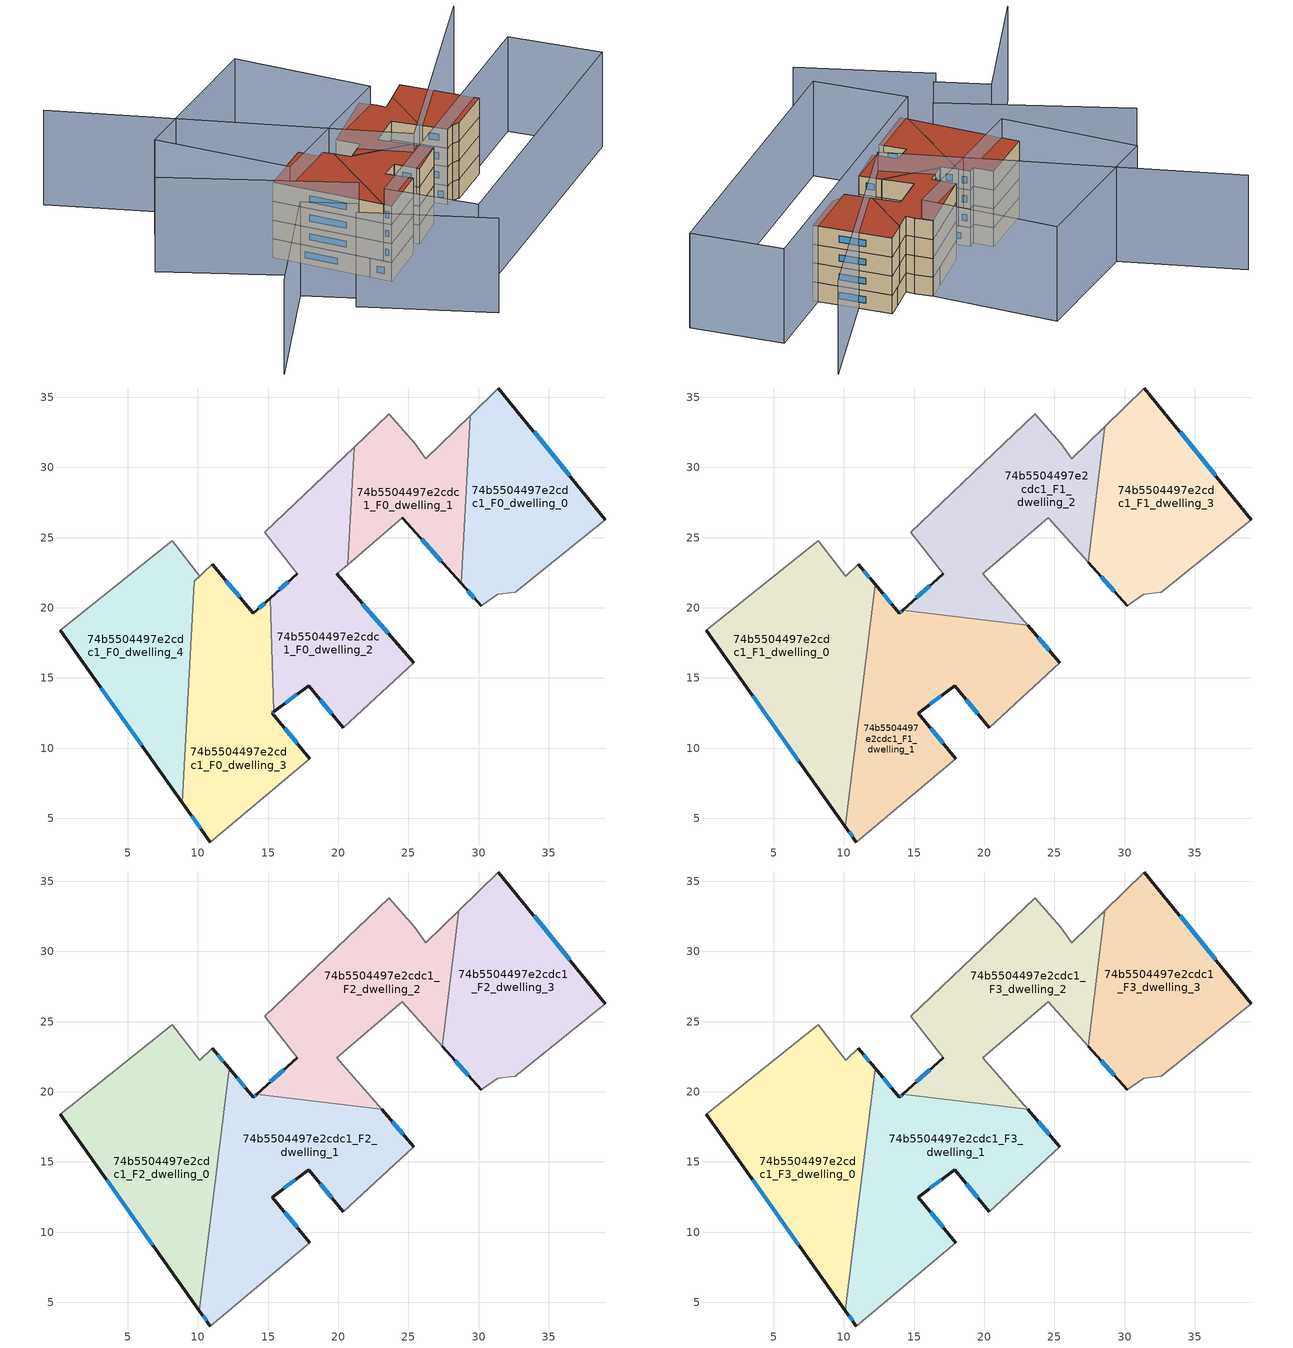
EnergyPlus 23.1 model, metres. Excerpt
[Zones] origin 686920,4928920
74b5504497e2cdc1_F0_dwelling_0
 floor ground (EU_floor_Construction): 31.42,35.66 39.04,26.26 32.63,21.1 31.37,20.95 30.19,20.13 28.76,21.74 29.4,33.7 z0
 wall outside (EU_wall_Construction): 28.76,21.74 30.19,20.13 / 39.04,26.26 31.42,35.66 z0:3
 wall adiabatic (EU_wall_Construction): 30.19,20.13 31.37,20.95 32.63,21.1 39.04,26.26 / 31.42,35.66 29.4,33.7 z0:3
 wall to 74b5504497e2cdc1_F0_dwelling_1 (EU_wall_Construction): 29.4,33.7 28.76,21.74 z0:3
 window (EU_Window_Construction): 29.23,21.2 29.71,20.67 / 36.5,29.39 33.96,32.53 z1:2
74b5504497e2cdc1_F0_dwelling_1
 floor ground (EU_floor_Construction): 29.4,33.7 28.76,21.74 24.57,26.43 20.68,23.08 21.13,31.45 23.6,33.81 25.44,31.74 26.24,30.63 z0
 wall outside (EU_wall_Construction): 24.57,26.43 28.76,21.74 z0:3
 wall adiabatic (EU_wall_Construction): 29.4,33.7 26.24,30.63 25.44,31.74 23.6,33.81 21.13,31.45 20.68,23.08 24.57,26.43 z0:3
 window (EU_Window_Construction): 25.96,24.87 27.36,23.3 z1:2
74b5504497e2cdc1_F0_dwelling_2
 floor ground (EU_floor_Construction): 21.13,31.45 20.68,23.08 19.9,22.41 25.4,16.09 20.35,11.46 17.89,14.44 15.41,12.59 15.15,20.69 17.09,22.43 14.77,25.39 z0
 wall outside (EU_wall_Construction): 25.4,16.09 19.9,22.41 / 15.41,12.59 17.89,14.44 20.35,11.46 / 17.09,22.43 15.15,20.69 z0:3
 wall adiabatic (EU_wall_Construction): 19.9,22.41 20.68,23.08 21.13,31.45 14.77,25.39 17.09,22.43 / 20.35,11.46 25.4,16.09 z0:3
 wall to 74b5504497e2cdc1_F0_dwelling_3 (EU_wall_Construction): 15.15,20.69 15.41,12.59 z0:3
 window (EU_Window_Construction): 23.57,18.2 21.73,20.31 / 18.71,13.45 19.53,12.46 / 16.24,13.21 17.06,13.83 / 16.44,21.85 15.8,21.27 z1:2
74b5504497e2cdc1_F0_dwelling_3
 floor ground (EU_floor_Construction): 15.15,20.69 15.41,12.59 15.29,12.5 17.96,9.25 10.88,3.31 8.91,6.09 9.76,21.9 11.02,23.1 13.96,19.62 z0
 wall outside (EU_wall_Construction): 8.91,6.09 10.88,3.31 / 15.15,20.69 13.96,19.62 11.02,23.1 / 17.96,9.25 15.29,12.5 15.41,12.59 z0:3
 wall adiabatic (EU_wall_Construction): 11.02,23.1 9.76,21.9 / 10.88,3.31 17.96,9.25 z0:3
 wall to 74b5504497e2cdc1_F0_dwelling_4 (EU_wall_Construction): 9.76,21.9 8.91,6.09 z0:3
 window (EU_Window_Construction): 9.56,5.17 10.22,4.24 / 12.98,20.78 12,21.94 / 14.75,20.34 14.36,19.98 / 15.33,12.53 15.37,12.56 / 17.07,10.34 16.18,11.42 z1:2
74b5504497e2cdc1_F0_dwelling_4
 floor ground (EU_floor_Construction): 8.17,24.76 10.13,22.25 9.76,21.9 8.91,6.09 0.19,18.39 z0
 wall outside (EU_wall_Construction): 0.19,18.39 8.91,6.09 z0:3
 wall adiabatic (EU_wall_Construction): 9.76,21.9 10.13,22.25 8.17,24.76 0.19,18.39 z0:3
 window (EU_Window_Construction): 3.09,14.29 6,10.19 z1:2
74b5504497e2cdc1_F1_dwelling_0
 floor to 74b5504497e2cdc1_F0_dwelling_3 (EU_floor_Construction): 11.02,23.1 12.23,21.67 10.11,4.39 8.91,6.1 9.76,21.9 z3
 floor to 74b5504497e2cdc1_F0_dwelling_4 (EU_floor_Construction): 8.17,24.76 10.13,22.25 9.76,21.9 8.91,6.1 0.19,18.39 z3
 wall outside (EU_wall_Construction): 12.23,21.67 11.02,23.1 / 0.19,18.39 10.11,4.39 z3:6
 wall adiabatic (EU_wall_Construction): 11.02,23.1 10.13,22.25 8.17,24.76 0.19,18.39 z3:6
 wall to 74b5504497e2cdc1_F1_dwelling_1 (EU_wall_Construction): 10.11,4.39 12.23,21.67 z3:6
 window (EU_Window_Construction): 11.82,22.15 11.42,22.63 / 3.5,13.73 6.81,9.06 z4:5
74b5504497e2cdc1_F1_dwelling_1
 floor to 74b5504497e2cdc1_F0_dwelling_3 (EU_floor_Construction): 15.18,19.71 15.41,12.59 15.29,12.5 17.96,9.25 10.88,3.31 10.11,4.39 12.23,21.67 13.96,19.62 14.57,19.79 z3; 14.57,19.79 13.96,19.62 14.19,19.83 z3
 floor to 74b5504497e2cdc1_F0_dwelling_2 (EU_floor_Construction): 23.09,18.74 25.4,16.09 20.35,11.46 17.89,14.44 17.77,14.35 15.41,12.59 15.18,19.71 z3
 wall outside (EU_wall_Construction): 25.4,16.09 23.09,18.74 / 17.96,9.25 15.29,12.5 17.77,14.35 17.89,14.44 20.35,11.46 / 10.11,4.39 10.88,3.31 / 14.19,19.83 13.96,19.62 12.23,21.67 z3:6
 wall adiabatic (EU_wall_Construction): 20.35,11.46 25.4,16.09 / 10.88,3.31 17.96,9.25 z3:6
 wall to 74b5504497e2cdc1_F1_dwelling_2 (EU_wall_Construction): 23.09,18.74 14.19,19.83 z3:6
 window (EU_Window_Construction): 24.63,16.98 23.86,17.86 / 18.71,13.45 19.53,12.46 / 16.12,13.12 16.94,13.74 / 17.07,10.34 16.18,11.42 / 10.37,4.03 10.62,3.67 / 13.38,20.31 12.8,20.99 / 14.12,19.76 14.04,19.69 z4:5
74b5504497e2cdc1_F1_dwelling_2
 floor to 74b5504497e2cdc1_F0_dwelling_3 (EU_floor_Construction): 15.15,20.69 15.17,19.95 14.57,19.79 14.19,19.83 z3; 15.17,19.95 15.18,19.71 14.57,19.79 z3
 floor to 74b5504497e2cdc1_F0_dwelling_1 (EU_floor_Construction): 28.58,32.91 27.4,23.25 24.57,26.43 20.68,23.08 21.13,31.45 23.6,33.81 25.44,31.74 26.24,30.63 z3
 floor to 74b5504497e2cdc1_F0_dwelling_2 (EU_floor_Construction): 21.13,31.45 20.68,23.08 19.9,22.41 23.09,18.74 15.18,19.71 15.15,20.69 17.09,22.43 14.77,25.39 z3
 wall outside (EU_wall_Construction): 17.09,22.43 14.19,19.83 z3:6
 wall adiabatic (EU_wall_Construction): 23.09,18.74 19.9,22.41 24.57,26.43 27.4,23.25 / 28.58,32.91 26.24,30.63 25.44,31.74 23.6,33.81 14.77,25.39 17.09,22.43 z3:6
 wall to 74b5504497e2cdc1_F1_dwelling_3 (EU_wall_Construction): 27.4,23.25 28.58,32.91 z3:6
 window (EU_Window_Construction): 16.12,21.57 15.16,20.7 z4:5
74b5504497e2cdc1_F1_dwelling_3
 floor to 74b5504497e2cdc1_F0_dwelling_0 (EU_floor_Construction): 31.42,35.66 39.04,26.26 32.63,21.1 31.37,20.95 30.19,20.13 28.76,21.74 29.4,33.7 z3
 floor to 74b5504497e2cdc1_F0_dwelling_1 (EU_floor_Construction): 29.4,33.7 28.76,21.74 27.4,23.25 28.58,32.91 z3
 wall outside (EU_wall_Construction): 27.4,23.25 30.19,20.13 / 39.04,26.26 31.42,35.66 z3:6
 wall adiabatic (EU_wall_Construction): 30.19,20.13 31.37,20.95 32.63,21.1 39.04,26.26 / 31.42,35.66 28.58,32.91 z3:6
 window (EU_Window_Construction): 28.33,22.21 29.26,21.17 / 36.5,29.39 33.96,32.53 z4:5
74b5504497e2cdc1_F2_dwelling_0
 floor to 74b5504497e2cdc1_F1_dwelling_0 (EU_floor_Construction): 11.02,23.1 12.23,21.67 10.11,4.39 0.19,18.39 8.17,24.76 10.13,22.25 z6
 wall outside (EU_wall_Construction): 12.23,21.67 11.02,23.1 / 0.19,18.39 10.11,4.39 z6:9
 wall adiabatic (EU_wall_Construction): 11.02,23.1 10.13,22.25 8.17,24.76 0.19,18.39 z6:9
 wall to 74b5504497e2cdc1_F2_dwelling_1 (EU_wall_Construction): 10.11,4.39 12.23,21.67 z6:9
 window (EU_Window_Construction): 11.82,22.15 11.42,22.63 / 3.5,13.73 6.81,9.06 z7:8
74b5504497e2cdc1_F2_dwelling_1
 floor to 74b5504497e2cdc1_F1_dwelling_1 (EU_floor_Construction): 23.09,18.74 25.4,16.09 20.35,11.46 17.89,14.44 17.77,14.35 15.29,12.5 17.96,9.25 10.88,3.31 10.11,4.39 12.23,21.67 13.96,19.62 14.19,19.83 z6
 wall outside (EU_wall_Construction): 25.4,16.09 23.09,18.74 / 17.96,9.25 15.29,12.5 17.77,14.35 17.89,14.44 20.35,11.46 / 10.11,4.39 10.88,3.31 / 14.19,19.83 13.96,19.62 12.23,21.67 z6:9
 wall adiabatic (EU_wall_Construction): 20.35,11.46 25.4,16.09 / 10.88,3.31 17.96,9.25 z6:9
 wall to 74b5504497e2cdc1_F2_dwelling_2 (EU_wall_Construction): 23.09,18.74 14.19,19.83 z6:9
 window (EU_Window_Construction): 24.63,16.98 23.86,17.86 / 18.71,13.45 19.53,12.46 / 16.12,13.12 16.94,13.74 / 17.07,10.34 16.18,11.42 / 10.37,4.03 10.62,3.67 / 13.38,20.31 12.8,20.99 / 14.12,19.76 14.04,19.69 z7:8
74b5504497e2cdc1_F2_dwelling_2
 floor to 74b5504497e2cdc1_F1_dwelling_2 (EU_floor_Construction): 28.58,32.91 27.4,23.25 24.57,26.43 19.9,22.41 23.09,18.74 14.19,19.83 17.09,22.43 14.77,25.39 23.6,33.81 25.44,31.74 26.24,30.63 z6
 wall outside (EU_wall_Construction): 17.09,22.43 14.19,19.83 z6:9
 wall adiabatic (EU_wall_Construction): 23.09,18.74 19.9,22.41 24.57,26.43 27.4,23.25 / 28.58,32.91 26.24,30.63 25.44,31.74 23.6,33.81 14.77,25.39 17.09,22.43 z6:9
 wall to 74b5504497e2cdc1_F2_dwelling_3 (EU_wall_Construction): 27.4,23.25 28.58,32.91 z6:9
 window (EU_Window_Construction): 16.12,21.57 15.16,20.7 z7:8
74b5504497e2cdc1_F2_dwelling_3
 floor to 74b5504497e2cdc1_F1_dwelling_3 (EU_floor_Construction): 31.42,35.66 39.04,26.26 32.63,21.1 31.37,20.95 30.19,20.13 27.4,23.25 28.58,32.91 z6
 wall outside (EU_wall_Construction): 27.4,23.25 30.19,20.13 / 39.04,26.26 31.42,35.66 z6:9
 wall adiabatic (EU_wall_Construction): 30.19,20.13 31.37,20.95 32.63,21.1 39.04,26.26 / 31.42,35.66 28.58,32.91 z6:9
 window (EU_Window_Construction): 28.33,22.21 29.26,21.17 / 36.5,29.39 33.96,32.53 z7:8
74b5504497e2cdc1_F3_dwelling_0
 floor to 74b5504497e2cdc1_F2_dwelling_0 (EU_floor_Construction): 11.02,23.1 12.23,21.67 10.11,4.39 0.19,18.39 8.17,24.76 10.13,22.25 z9
 wall outside (EU_wall_Construction): 12.23,21.67 11.02,23.1 / 0.19,18.39 10.11,4.39 z9:12
 wall adiabatic (EU_wall_Construction): 11.02,23.1 10.13,22.25 8.17,24.76 0.19,18.39 z9:12
 wall to 74b5504497e2cdc1_F3_dwelling_1 (EU_wall_Construction): 10.11,4.39 12.23,21.67 z9:12
 window (EU_Window_Construction): 11.82,22.15 11.42,22.63 / 3.5,13.73 6.81,9.06 z10:11
 roof outside (EU_roof_Construction): 10.11,4.39 12.23,21.67 11.02,23.1 10.13,22.25 8.17,24.76 0.19,18.39 z12
74b5504497e2cdc1_F3_dwelling_1
 floor to 74b5504497e2cdc1_F2_dwelling_1 (EU_floor_Construction): 23.09,18.74 25.4,16.09 20.35,11.46 17.89,14.44 17.77,14.35 15.29,12.5 17.96,9.25 10.88,3.31 10.11,4.39 12.23,21.67 13.96,19.62 14.19,19.83 z9
 wall outside (EU_wall_Construction): 25.4,16.09 23.09,18.74 / 17.96,9.25 15.29,12.5 17.77,14.35 17.89,14.44 20.35,11.46 / 10.11,4.39 10.88,3.31 / 14.19,19.83 13.96,19.62 12.23,21.67 z9:12
 wall adiabatic (EU_wall_Construction): 20.35,11.46 25.4,16.09 / 10.88,3.31 17.96,9.25 z9:12
 wall to 74b5504497e2cdc1_F3_dwelling_2 (EU_wall_Construction): 23.09,18.74 14.19,19.83 z9:12
 window (EU_Window_Construction): 24.63,16.98 23.86,17.86 / 18.71,13.45 19.53,12.46 / 16.12,13.12 16.94,13.74 / 17.07,10.34 16.18,11.42 / 10.37,4.03 10.62,3.67 / 13.38,20.31 12.8,20.99 / 14.12,19.76 14.04,19.69 z10:11
 roof outside (EU_roof_Construction): 17.96,9.25 15.29,12.5 17.77,14.35 17.89,14.44 20.35,11.46 25.4,16.09 23.09,18.74 14.19,19.83 13.96,19.62 12.23,21.67 10.11,4.39 10.88,3.31 z12
74b5504497e2cdc1_F3_dwelling_2
 floor to 74b5504497e2cdc1_F2_dwelling_2 (EU_floor_Construction): 28.58,32.91 27.4,23.25 24.57,26.43 19.9,22.41 23.09,18.74 14.19,19.83 17.09,22.43 14.77,25.39 23.6,33.81 25.44,31.74 26.24,30.63 z9
 wall outside (EU_wall_Construction): 17.09,22.43 14.19,19.83 z9:12
 wall adiabatic (EU_wall_Construction): 23.09,18.74 19.9,22.41 24.57,26.43 27.4,23.25 / 28.58,32.91 26.24,30.63 25.44,31.74 23.6,33.81 14.77,25.39 17.09,22.43 z9:12
 wall to 74b5504497e2cdc1_F3_dwelling_3 (EU_wall_Construction): 27.4,23.25 28.58,32.91 z9:12
 window (EU_Window_Construction): 16.12,21.57 15.16,20.7 z10:11
 roof outside (EU_roof_Construction): 27.4,23.25 28.58,32.91 26.24,30.63 25.44,31.74 23.6,33.81 14.77,25.39 17.09,22.43 14.19,19.83 23.09,18.74 19.9,22.41 24.57,26.43 z12
74b5504497e2cdc1_F3_dwelling_3
 floor to 74b5504497e2cdc1_F2_dwelling_3 (EU_floor_Construction): 31.42,35.66 39.04,26.26 32.63,21.1 31.37,20.95 30.19,20.13 27.4,23.25 28.58,32.91 z9
 wall outside (EU_wall_Construction): 27.4,23.25 30.19,20.13 / 39.04,26.26 31.42,35.66 z9:12
 wall adiabatic (EU_wall_Construction): 30.19,20.13 31.37,20.95 32.63,21.1 39.04,26.26 / 31.42,35.66 28.58,32.91 z9:12
 window (EU_Window_Construction): 28.33,22.21 29.26,21.17 / 36.5,29.39 33.96,32.53 z10:11
 roof outside (EU_roof_Construction): 39.04,26.26 31.42,35.66 28.58,32.91 27.4,23.25 30.19,20.13 31.37,20.95 32.63,21.1 z12
shading: -16.38,23.16 7.55,6.86 / 2.49,-0.99 18.95,-12.93 / -17.18,-14.04 -2.61,6.05 / -2.61,6.05 4.07,1.2 / 47.74,48.07 22.29,16.27 / 22.29,16.27 -19.21,49.48 / 58.4,24.65 18.76,-7.72 / 18.76,-7.72 9.69,3.4 / 9.69,3.4 49.33,35.76 / 49.33,35.76 58.4,24.65 / 1.76,16.17 -10.42,33.36 / -10.42,33.36 12.43,49.57 / 12.43,49.57 24.62,32.37 / 24.62,32.37 1.76,16.17 z0:15
[Building]
EU S2 Campaign: North Axis=0; Terrain=City; Solar Distribution=FullExterior
[Site:Location]
Bologna: Latitude=44.5; Longitude=11.25; Time Zone=1; Elevation=37
[SizingPeriod:WeatherFileDays]
AnnualSizingPeriod: Begin Month=1; Begin Day of Month=1; End Month=12; End Day of Month=31; Day of Week for Start Day=Monday; Use Weather File Daylight Saving Period=No; Use Weather File Rain and Snow Indicators=No
[MATERIAL]
EU_InternalMass_Material: Roughness=MediumRough; Thickness=0.1; Conductivity=1; Density=1800; Specific Heat=900; Thermal Absorptance=0.9; Solar Absorptance=0.7; Visible Absorptance=0.7
[MATERIAL:NOMASS] Roughness=MediumRough; Thermal Absorptance=0.9; Solar Absorptance=0.7; Visible Absorptance=0.7
Name | Thermal Resistance
EU_wall_NoMass | 0.937881
EU_roof_NoMass | 0.548572
EU_floor_NoMass | 0.71348
[WINDOWMATERIAL:SIMPLEGLAZINGSYSTEM]
EU_Window_SimpleGlazing: UFactor=4.25633; Solar Heat Gain Coefficient=0.85; Visible Transmittance=0.85
[CONSTRUCTION]
EU_wall_Construction: EU_wall_NoMass
EU_roof_Construction: EU_roof_NoMass
EU_floor_Construction: EU_floor_NoMass
EU_Window_Construction: EU_Window_SimpleGlazing
EU_InternalMass_Construction: EU_InternalMass_Material
[ZONE] Type=1; Multiplier=1; Ceiling Height=autocalculate; Floor Area=autocalculate; Part of Total Floor Area=Yes
Name | Volume
74b5504497e2cdc1_F0_dwelling_0 | 273.813
74b5504497e2cdc1_F1_dwelling_0 | 374.624
74b5504497e2cdc1_F2_dwelling_0; 74b5504497e2cdc1_F3_dwelling_0 | 374.628
74b5504497e2cdc1_F0_dwelling_1 | 194.356
74b5504497e2cdc1_F1_dwelling_1 | 374.657
74b5504497e2cdc1_F2_dwelling_1; 74b5504497e2cdc1_F3_dwelling_1 | 374.66
74b5504497e2cdc1_F0_dwelling_2 | 311.037
74b5504497e2cdc1_F1_dwelling_2 | 309.847
74b5504497e2cdc1_F2_dwelling_2; 74b5504497e2cdc1_F3_dwelling_2 | 309.861
74b5504497e2cdc1_F0_dwelling_3 | 315.595
74b5504497e2cdc1_F1_dwelling_3; 74b5504497e2cdc1_F2_dwelling_3; 74b5504497e2cdc1_F3_dwelling_3 | 309.891
74b5504497e2cdc1_F0_dwelling_4 | 274.249
[INTERNALMASS] Construction=EU_InternalMass_Construction
Name | Zone or ZoneList | Surface Area
74b5504497e2cdc1_F0_dwelling_0_EU_InternalMass | 74b5504497e2cdc1_F0_dwelling_0 | 91.2713
74b5504497e2cdc1_F0_dwelling_1_EU_InternalMass | 74b5504497e2cdc1_F0_dwelling_1 | 64.791
74b5504497e2cdc1_F0_dwelling_2_EU_InternalMass | 74b5504497e2cdc1_F0_dwelling_2 | 103.683
74b5504497e2cdc1_F0_dwelling_3_EU_InternalMass | 74b5504497e2cdc1_F0_dwelling_3 | 105.201
74b5504497e2cdc1_F0_dwelling_4_EU_InternalMass | 74b5504497e2cdc1_F0_dwelling_4 | 91.4165
74b5504497e2cdc1_F1_dwelling_0_EU_InternalMass | 74b5504497e2cdc1_F1_dwelling_0 | 124.877
74b5504497e2cdc1_F1_dwelling_1_EU_InternalMass | 74b5504497e2cdc1_F1_dwelling_1 | 124.887
74b5504497e2cdc1_F1_dwelling_2_EU_InternalMass | 74b5504497e2cdc1_F1_dwelling_2 | 103.293
74b5504497e2cdc1_F1_dwelling_3_EU_InternalMass | 74b5504497e2cdc1_F1_dwelling_3 | 103.296
74b5504497e2cdc1_F2_dwelling_0_EU_InternalMass | 74b5504497e2cdc1_F2_dwelling_0 | 124.877
74b5504497e2cdc1_F2_dwelling_1_EU_InternalMass | 74b5504497e2cdc1_F2_dwelling_1 | 124.887
74b5504497e2cdc1_F2_dwelling_2_EU_InternalMass | 74b5504497e2cdc1_F2_dwelling_2 | 103.293
74b5504497e2cdc1_F2_dwelling_3_EU_InternalMass | 74b5504497e2cdc1_F2_dwelling_3 | 103.296
74b5504497e2cdc1_F3_dwelling_0_EU_InternalMass | 74b5504497e2cdc1_F3_dwelling_0 | 124.877
74b5504497e2cdc1_F3_dwelling_1_EU_InternalMass | 74b5504497e2cdc1_F3_dwelling_1 | 124.887
74b5504497e2cdc1_F3_dwelling_2_EU_InternalMass | 74b5504497e2cdc1_F3_dwelling_2 | 103.293
74b5504497e2cdc1_F3_dwelling_3_EU_InternalMass | 74b5504497e2cdc1_F3_dwelling_3 | 103.296
[OTHEREQUIPMENT] Fuel Type=Electricity; Design Level Calculation Method=Watts/Area; Power per Zone Floor Area=1; Fraction Latent=0; Fraction Radiant=0; Fraction Lost=0; Carbon Dioxide Generation Rate=0; EndUse Subcategory=EU_Step8_InternalGains
Name | Zone or ZoneList or Space or SpaceList | Schedule
EU_Step8_InternalGain_74b5504497e2cdc1_F0_dwelling_0_f000 | 74b5504497e2cdc1_F0_dwelling_0 | EU_Step8_GainSchedule_74b5504497e2cdc1_F0_dwelling_0_f000
EU_Step8_InternalGain_74b5504497e2cdc1_F0_dwelling_1_f000 | 74b5504497e2cdc1_F0_dwelling_1 | EU_Step8_GainSchedule_74b5504497e2cdc1_F0_dwelling_1_f000
EU_Step8_InternalGain_74b5504497e2cdc1_F0_dwelling_2_f000 | 74b5504497e2cdc1_F0_dwelling_2 | EU_Step8_GainSchedule_74b5504497e2cdc1_F0_dwelling_2_f000
EU_Step8_InternalGain_74b5504497e2cdc1_F0_dwelling_3_f000 | 74b5504497e2cdc1_F0_dwelling_3 | EU_Step8_GainSchedule_74b5504497e2cdc1_F0_dwelling_3_f000
EU_Step8_InternalGain_74b5504497e2cdc1_F0_dwelling_4_f000 | 74b5504497e2cdc1_F0_dwelling_4 | EU_Step8_GainSchedule_74b5504497e2cdc1_F0_dwelling_4_f000
EU_Step8_InternalGain_74b5504497e2cdc1_F1_dwelling_0_f000 | 74b5504497e2cdc1_F1_dwelling_0 | EU_Step8_GainSchedule_74b5504497e2cdc1_F1_dwelling_0_f000
EU_Step8_InternalGain_74b5504497e2cdc1_F1_dwelling_1_f000 | 74b5504497e2cdc1_F1_dwelling_1 | EU_Step8_GainSchedule_74b5504497e2cdc1_F1_dwelling_1_f000
EU_Step8_InternalGain_74b5504497e2cdc1_F1_dwelling_2_f000 | 74b5504497e2cdc1_F1_dwelling_2 | EU_Step8_GainSchedule_74b5504497e2cdc1_F1_dwelling_2_f000
EU_Step8_InternalGain_74b5504497e2cdc1_F1_dwelling_3_f000 | 74b5504497e2cdc1_F1_dwelling_3 | EU_Step8_GainSchedule_74b5504497e2cdc1_F1_dwelling_3_f000
EU_Step8_InternalGain_74b5504497e2cdc1_F2_dwelling_0_f000 | 74b5504497e2cdc1_F2_dwelling_0 | EU_Step8_GainSchedule_74b5504497e2cdc1_F2_dwelling_0_f000
EU_Step8_InternalGain_74b5504497e2cdc1_F2_dwelling_1_f000 | 74b5504497e2cdc1_F2_dwelling_1 | EU_Step8_GainSchedule_74b5504497e2cdc1_F2_dwelling_1_f000
EU_Step8_InternalGain_74b5504497e2cdc1_F2_dwelling_2_f000 | 74b5504497e2cdc1_F2_dwelling_2 | EU_Step8_GainSchedule_74b5504497e2cdc1_F2_dwelling_2_f000
EU_Step8_InternalGain_74b5504497e2cdc1_F2_dwelling_3_f000 | 74b5504497e2cdc1_F2_dwelling_3 | EU_Step8_GainSchedule_74b5504497e2cdc1_F2_dwelling_3_f000
EU_Step8_InternalGain_74b5504497e2cdc1_F3_dwelling_0_f000 | 74b5504497e2cdc1_F3_dwelling_0 | EU_Step8_GainSchedule_74b5504497e2cdc1_F3_dwelling_0_f000
EU_Step8_InternalGain_74b5504497e2cdc1_F3_dwelling_1_f000 | 74b5504497e2cdc1_F3_dwelling_1 | EU_Step8_GainSchedule_74b5504497e2cdc1_F3_dwelling_1_f000
EU_Step8_InternalGain_74b5504497e2cdc1_F3_dwelling_2_f000 | 74b5504497e2cdc1_F3_dwelling_2 | EU_Step8_GainSchedule_74b5504497e2cdc1_F3_dwelling_2_f000
EU_Step8_InternalGain_74b5504497e2cdc1_F3_dwelling_3_f000 | 74b5504497e2cdc1_F3_dwelling_3 | EU_Step8_GainSchedule_74b5504497e2cdc1_F3_dwelling_3_f000
[ZONEVENTILATION:DESIGNFLOWRATE] Schedule=EU_AlwaysOn; Design Flow Rate Calculation Method=AirChanges/Hour; Air Changes per Hour=0.687892; Ventilation Type=Natural; Fan Pressure Rise=0; Fan Total Efficiency=1; Constant Term Coefficient=1; Temperature Term Coefficient=0; Velocity Term Coefficient=0; Velocity Squared Term Coefficient=0; Minimum Indoor Temperature=-100; Maximum Indoor Temperature=100; Delta Temperature=-100; Minimum Outdoor Temperature=-100; Maximum Outdoor Temperature=100; Maximum Wind Speed=40
Name | Zone or ZoneList or Space or SpaceList
EU_ConstantAir_74b5504497e2cdc1_F0_dwelling_0 | 74b5504497e2cdc1_F0_dwelling_0
EU_ConstantAir_74b5504497e2cdc1_F0_dwelling_1 | 74b5504497e2cdc1_F0_dwelling_1
EU_ConstantAir_74b5504497e2cdc1_F0_dwelling_2 | 74b5504497e2cdc1_F0_dwelling_2
EU_ConstantAir_74b5504497e2cdc1_F0_dwelling_3 | 74b5504497e2cdc1_F0_dwelling_3
EU_ConstantAir_74b5504497e2cdc1_F0_dwelling_4 | 74b5504497e2cdc1_F0_dwelling_4
EU_ConstantAir_74b5504497e2cdc1_F1_dwelling_0 | 74b5504497e2cdc1_F1_dwelling_0
EU_ConstantAir_74b5504497e2cdc1_F1_dwelling_1 | 74b5504497e2cdc1_F1_dwelling_1
EU_ConstantAir_74b5504497e2cdc1_F1_dwelling_2 | 74b5504497e2cdc1_F1_dwelling_2
EU_ConstantAir_74b5504497e2cdc1_F1_dwelling_3 | 74b5504497e2cdc1_F1_dwelling_3
EU_ConstantAir_74b5504497e2cdc1_F2_dwelling_0 | 74b5504497e2cdc1_F2_dwelling_0
EU_ConstantAir_74b5504497e2cdc1_F2_dwelling_1 | 74b5504497e2cdc1_F2_dwelling_1
EU_ConstantAir_74b5504497e2cdc1_F2_dwelling_2 | 74b5504497e2cdc1_F2_dwelling_2
EU_ConstantAir_74b5504497e2cdc1_F2_dwelling_3 | 74b5504497e2cdc1_F2_dwelling_3
EU_ConstantAir_74b5504497e2cdc1_F3_dwelling_0 | 74b5504497e2cdc1_F3_dwelling_0
EU_ConstantAir_74b5504497e2cdc1_F3_dwelling_1 | 74b5504497e2cdc1_F3_dwelling_1
EU_ConstantAir_74b5504497e2cdc1_F3_dwelling_2 | 74b5504497e2cdc1_F3_dwelling_2
EU_ConstantAir_74b5504497e2cdc1_F3_dwelling_3 | 74b5504497e2cdc1_F3_dwelling_3
[HVACTEMPLATE:THERMOSTAT] Constant Heating Setpoint=20; Constant Cooling Setpoint=50
EU_HeatOnly_74b5504497e2cdc1_F0_dwelling_0; EU_HeatOnly_74b5504497e2cdc1_F0_dwelling_1; EU_HeatOnly_74b5504497e2cdc1_F0_dwelling_2; EU_HeatOnly_74b5504497e2cdc1_F0_dwelling_3; EU_HeatOnly_74b5504497e2cdc1_F0_dwelling_4; EU_HeatOnly_74b5504497e2cdc1_F1_dwelling_0; EU_HeatOnly_74b5504497e2cdc1_F1_dwelling_1; EU_HeatOnly_74b5504497e2cdc1_F1_dwelling_2; EU_HeatOnly_74b5504497e2cdc1_F1_dwelling_3; EU_HeatOnly_74b5504497e2cdc1_F2_dwelling_0; EU_HeatOnly_74b5504497e2cdc1_F2_dwelling_1; EU_HeatOnly_74b5504497e2cdc1_F2_dwelling_2; EU_HeatOnly_74b5504497e2cdc1_F2_dwelling_3; EU_HeatOnly_74b5504497e2cdc1_F3_dwelling_0; EU_HeatOnly_74b5504497e2cdc1_F3_dwelling_1; EU_HeatOnly_74b5504497e2cdc1_F3_dwelling_2; EU_HeatOnly_74b5504497e2cdc1_F3_dwelling_3
[HVACTEMPLATE:ZONE:IDEALLOADSAIRSYSTEM] System Availability Schedule=EU_AlwaysOn; Maximum Heating Supply Air Temperature=50; Minimum Cooling Supply Air Temperature=13; Maximum Heating Supply Air Humidity Ratio=0.0156; Minimum Cooling Supply Air Humidity Ratio=0.0077; Heating Limit=NoLimit; Cooling Limit=NoLimit; Heating Availability Schedule=EU_AlwaysOn; Cooling Availability Schedule=EU_CoolingOff; Dehumidification Control Type=ConstantSensibleHeatRatio; Cooling Sensible Heat Ratio=0.7; Dehumidification Setpoint=60; Humidification Control Type=None; Humidification Setpoint=30; Outdoor Air Method=None; Outdoor Air Flow Rate per Person=0.00944; Outdoor Air Flow Rate per Zone Floor Area=0; Outdoor Air Flow Rate per Zone=0; Demand Controlled Ventilation Type=None; Outdoor Air Economizer Type=NoEconomizer; Heat Recovery Type=None; Sensible Heat Recovery Effectiveness=0.7; Latent Heat Recovery Effectiveness=0.65
Name | Template Thermostat
74b5504497e2cdc1_F0_dwelling_0 | EU_HeatOnly_74b5504497e2cdc1_F0_dwelling_0
74b5504497e2cdc1_F0_dwelling_1 | EU_HeatOnly_74b5504497e2cdc1_F0_dwelling_1
74b5504497e2cdc1_F0_dwelling_2 | EU_HeatOnly_74b5504497e2cdc1_F0_dwelling_2
74b5504497e2cdc1_F0_dwelling_3 | EU_HeatOnly_74b5504497e2cdc1_F0_dwelling_3
74b5504497e2cdc1_F0_dwelling_4 | EU_HeatOnly_74b5504497e2cdc1_F0_dwelling_4
74b5504497e2cdc1_F1_dwelling_0 | EU_HeatOnly_74b5504497e2cdc1_F1_dwelling_0
74b5504497e2cdc1_F1_dwelling_1 | EU_HeatOnly_74b5504497e2cdc1_F1_dwelling_1
74b5504497e2cdc1_F1_dwelling_2 | EU_HeatOnly_74b5504497e2cdc1_F1_dwelling_2
74b5504497e2cdc1_F1_dwelling_3 | EU_HeatOnly_74b5504497e2cdc1_F1_dwelling_3
74b5504497e2cdc1_F2_dwelling_0 | EU_HeatOnly_74b5504497e2cdc1_F2_dwelling_0
74b5504497e2cdc1_F2_dwelling_1 | EU_HeatOnly_74b5504497e2cdc1_F2_dwelling_1
74b5504497e2cdc1_F2_dwelling_2 | EU_HeatOnly_74b5504497e2cdc1_F2_dwelling_2
74b5504497e2cdc1_F2_dwelling_3 | EU_HeatOnly_74b5504497e2cdc1_F2_dwelling_3
74b5504497e2cdc1_F3_dwelling_0 | EU_HeatOnly_74b5504497e2cdc1_F3_dwelling_0
74b5504497e2cdc1_F3_dwelling_1 | EU_HeatOnly_74b5504497e2cdc1_F3_dwelling_1
74b5504497e2cdc1_F3_dwelling_2 | EU_HeatOnly_74b5504497e2cdc1_F3_dwelling_2
74b5504497e2cdc1_F3_dwelling_3 | EU_HeatOnly_74b5504497e2cdc1_F3_dwelling_3
[SIZING:ZONE] Zone Cooling Design Supply Air Temperature Input Method=SupplyAirTemperature; Zone Cooling Design Supply Air Temperature=13; Zone Heating Design Supply Air Temperature Input Method=SupplyAirTemperature; Zone Heating Design Supply Air Temperature=50; Zone Cooling Design Supply Air Humidity Ratio=0.008; Zone Heating Design Supply Air Humidity Ratio=0.008; Cooling Design Air Flow Method=DesignDay; Cooling Design Air Flow Rate=0; Cooling Minimum Air Flow per Zone Floor Area=0.000762; Cooling Minimum Air Flow=0; Cooling Minimum Air Flow Fraction=0.2; Heating Design Air Flow Method=DesignDay; Heating Design Air Flow Rate=0; Heating Maximum Air Flow per Zone Floor Area=0.002032; Heating Maximum Air Flow=0.141576; Heating Maximum Air Flow Fraction=0.3; Account for Dedicated Outdoor Air System=No; Dedicated Outdoor Air System Control Strategy=NeutralSupplyAir; Dedicated Outdoor Air Low Setpoint Temperature for Design=autosize; Dedicated Outdoor Air High Setpoint Temperature for Design=autosize; Zone Load Sizing Method=Sensible Load Only No Latent Load; Zone Latent Cooling Design Supply Air Humidity Ratio Input Method=HumidityRatioDifference; Zone Cooling Design Supply Air Humidity Ratio Difference=0.005; Zone Latent Heating Design Supply Air Humidity Ratio Input Method=HumidityRatioDifference; Zone Humidification Design Supply Air Humidity Ratio Difference=0.005
74b5504497e2cdc1_F0_dwelling_0; 74b5504497e2cdc1_F0_dwelling_1; 74b5504497e2cdc1_F0_dwelling_2; 74b5504497e2cdc1_F0_dwelling_3; 74b5504497e2cdc1_F0_dwelling_4; 74b5504497e2cdc1_F1_dwelling_0; 74b5504497e2cdc1_F1_dwelling_1; 74b5504497e2cdc1_F1_dwelling_2; 74b5504497e2cdc1_F1_dwelling_3; 74b5504497e2cdc1_F2_dwelling_0; 74b5504497e2cdc1_F2_dwelling_1; 74b5504497e2cdc1_F2_dwelling_2; 74b5504497e2cdc1_F2_dwelling_3; 74b5504497e2cdc1_F3_dwelling_0; 74b5504497e2cdc1_F3_dwelling_1; 74b5504497e2cdc1_F3_dwelling_2; 74b5504497e2cdc1_F3_dwelling_3
[SCHEDULE:CONSTANT]
Name | Hourly Value
EU_AlwaysOn | 1
EU_CoolingOff | 0
[SCHEDULE:FILE] Column Number=1; Rows to Skip at Top=0; Number of Hours of Data=8760; Column Separator=Comma; Interpolate to Timestep=No; Minutes per Item=60; Adjust Schedule for Daylight Savings=Yes
Name | File
EU_Step8_GainSchedule_74b5504497e2cdc1_F0_dwelling_0_f000 | ../../schedules/74b5504497e2cdc1/74b5504497e2cdc1_F0_dwelling_0_f000_gain.csv
EU_Step8_GainSchedule_74b5504497e2cdc1_F0_dwelling_1_f000 | ../../schedules/74b5504497e2cdc1/74b5504497e2cdc1_F0_dwelling_1_f000_gain.csv
EU_Step8_GainSchedule_74b5504497e2cdc1_F0_dwelling_2_f000 | ../../schedules/74b5504497e2cdc1/74b5504497e2cdc1_F0_dwelling_2_f000_gain.csv
EU_Step8_GainSchedule_74b5504497e2cdc1_F0_dwelling_3_f000 | ../../schedules/74b5504497e2cdc1/74b5504497e2cdc1_F0_dwelling_3_f000_gain.csv
EU_Step8_GainSchedule_74b5504497e2cdc1_F0_dwelling_4_f000 | ../../schedules/74b5504497e2cdc1/74b5504497e2cdc1_F0_dwelling_4_f000_gain.csv
EU_Step8_GainSchedule_74b5504497e2cdc1_F1_dwelling_0_f000 | ../../schedules/74b5504497e2cdc1/74b5504497e2cdc1_F1_dwelling_0_f000_gain.csv
EU_Step8_GainSchedule_74b5504497e2cdc1_F1_dwelling_1_f000 | ../../schedules/74b5504497e2cdc1/74b5504497e2cdc1_F1_dwelling_1_f000_gain.csv
EU_Step8_GainSchedule_74b5504497e2cdc1_F1_dwelling_2_f000 | ../../schedules/74b5504497e2cdc1/74b5504497e2cdc1_F1_dwelling_2_f000_gain.csv
EU_Step8_GainSchedule_74b5504497e2cdc1_F1_dwelling_3_f000 | ../../schedules/74b5504497e2cdc1/74b5504497e2cdc1_F1_dwelling_3_f000_gain.csv
EU_Step8_GainSchedule_74b5504497e2cdc1_F2_dwelling_0_f000 | ../../schedules/74b5504497e2cdc1/74b5504497e2cdc1_F2_dwelling_0_f000_gain.csv
EU_Step8_GainSchedule_74b5504497e2cdc1_F2_dwelling_1_f000 | ../../schedules/74b5504497e2cdc1/74b5504497e2cdc1_F2_dwelling_1_f000_gain.csv
EU_Step8_GainSchedule_74b5504497e2cdc1_F2_dwelling_2_f000 | ../../schedules/74b5504497e2cdc1/74b5504497e2cdc1_F2_dwelling_2_f000_gain.csv
EU_Step8_GainSchedule_74b5504497e2cdc1_F2_dwelling_3_f000 | ../../schedules/74b5504497e2cdc1/74b5504497e2cdc1_F2_dwelling_3_f000_gain.csv
EU_Step8_GainSchedule_74b5504497e2cdc1_F3_dwelling_0_f000 | ../../schedules/74b5504497e2cdc1/74b5504497e2cdc1_F3_dwelling_0_f000_gain.csv
EU_Step8_GainSchedule_74b5504497e2cdc1_F3_dwelling_1_f000 | ../../schedules/74b5504497e2cdc1/74b5504497e2cdc1_F3_dwelling_1_f000_gain.csv
EU_Step8_GainSchedule_74b5504497e2cdc1_F3_dwelling_2_f000 | ../../schedules/74b5504497e2cdc1/74b5504497e2cdc1_F3_dwelling_2_f000_gain.csv
EU_Step8_GainSchedule_74b5504497e2cdc1_F3_dwelling_3_f000 | ../../schedules/74b5504497e2cdc1/74b5504497e2cdc1_F3_dwelling_3_f000_gain.csv
